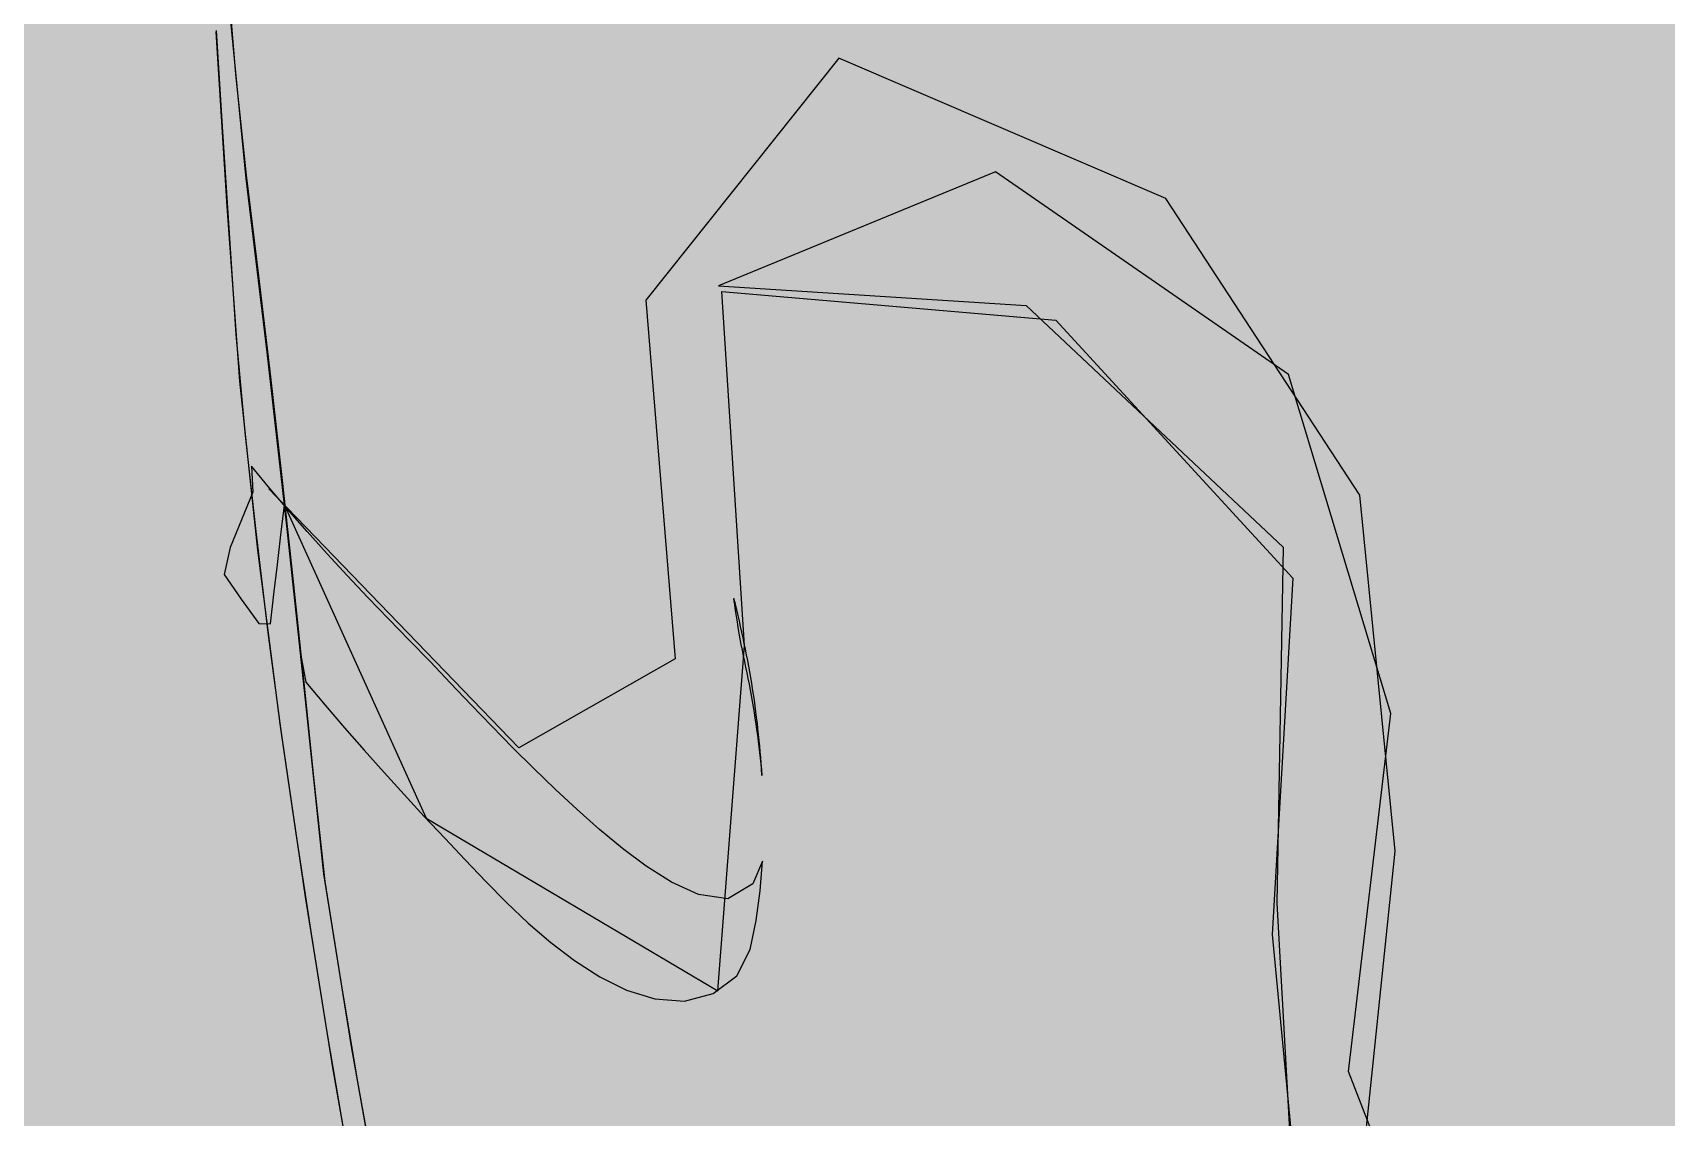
# Model space of a CAD drawing. Extents: x 0 to 1501, y 0 to 1722.
# Drawn here: x 83.696 to 88.207, y 1686.492 to 1689.489 of the extents above; entities that cross this region are included whole.
import ezdxf

# ---------------------------------------------------------------- set-up
doc = ezdxf.new("R2010")
doc.units = 0

msp = doc.modelspace()

# ---------------------------------------------------------------- hatches: boundary and pattern name
at = {"true_color": 0xf8f9fa}
msp.add_hatch(color=256, dxfattribs=at).paths.add_polyline_path([(0, 1722), (1280, 1722), (1280, 1002), (0, 1002)], flags=0)
at = {"true_color": 0xffffff}
for points in [[(0, 1722), (1280, 1722), (1280, 1656), (0, 1656)], [(84.3915, 1688.183), (84.4004, 1688.1011), (84.4094, 1688.0192), (84.4183, 1687.9374), (84.4273, 1687.8555), (84.4362, 1687.7736), (84.4509, 1687.6942), (84.5039, 1687.6311), (84.5576, 1687.5686), (84.6119, 1687.5066), (84.6667, 1687.4452), (84.722, 1687.3842), (84.7778, 1687.3236), (84.834, 1687.2633), (84.8906, 1687.2034), (84.9475, 1687.1439), (85.0051, 1687.0851), (85.0649, 1687.0285), (85.1274, 1686.9747), (85.1929, 1686.9249), (85.2622, 1686.8804), (85.3359, 1686.8437), (85.4144, 1686.819), (85.4962, 1686.8131), (85.5754, 1686.8339), (85.6409, 1686.883), (85.6774, 1686.9554), (85.6941, 1687.0361), (85.7051, 1687.1177), (85.7116, 1687.1998), (85.6845, 1687.1367), (85.6158, 1687.0959), (85.5349, 1687.1073), (85.4602, 1687.1416), (85.3906, 1687.1857), (85.3247, 1687.2351), (85.2613, 1687.2877), (85.1998, 1687.3424), (85.1394, 1687.3985), (85.0802, 1687.4557), (85.0217, 1687.5137), (84.964, 1687.5725), (84.9069, 1687.6318), (84.8504, 1687.6917), (84.7941, 1687.7519), (84.7361, 1687.8104), (84.6786, 1687.8693), (84.6215, 1687.9287), (84.565, 1687.9887), (84.5092, 1688.0492), (84.4541, 1688.1105), (84.3998, 1688.1724), (84.3467, 1688.2354), (84.3009, 1688.2914), (84.3039, 1688.2191), (84.273, 1688.1427), (84.2421, 1688.0664), (84.2254, 1687.9914), (84.2719, 1687.9234), (84.3206, 1687.8569), (84.3528, 1687.8558), (84.3625, 1687.9376), (84.3722, 1688.0194), (84.3819, 1688.1012), (84.3915, 1688.183)], [(85.6405, 1687.8945), (85.6367, 1687.91), (85.6325, 1687.9254), (85.6317, 1687.9241), (85.634, 1687.9083), (85.6364, 1687.8926), (85.6389, 1687.8768), (85.6414, 1687.8611), (85.6439, 1687.8453), (85.6465, 1687.8296), (85.649, 1687.8139), (85.6516, 1687.7982), (85.6551, 1687.7826), (85.6585, 1687.767), (85.6619, 1687.7515), (85.6651, 1687.7359), (85.6683, 1687.7203), (85.6714, 1687.7046), (85.6744, 1687.689), (85.6774, 1687.6733), (85.6802, 1687.6576), (85.683, 1687.642), (85.6857, 1687.6262), (85.6883, 1687.6105), (85.6908, 1687.5948), (85.6932, 1687.579), (85.6955, 1687.5633), (85.6977, 1687.5475), (85.6999, 1687.5317), (85.7018, 1687.5159), (85.7037, 1687.5001), (85.7055, 1687.4842), (85.7071, 1687.4684), (85.7086, 1687.4525), (85.7099, 1687.4366), (85.71, 1687.4383), (85.709, 1687.4542), (85.7079, 1687.4701), (85.7068, 1687.486), (85.7055, 1687.5019), (85.7041, 1687.5177), (85.7026, 1687.5336), (85.701, 1687.5494), (85.6992, 1687.5653), (85.6974, 1687.5811), (85.6955, 1687.5969), (85.6935, 1687.6127), (85.6913, 1687.6285), (85.6891, 1687.6443), (85.6867, 1687.6601), (85.6843, 1687.6758), (85.6818, 1687.6916), (85.6792, 1687.7073), (85.6764, 1687.723), (85.6736, 1687.7387), (85.6707, 1687.7543), (85.6677, 1687.77), (85.6646, 1687.7856), (85.6614, 1687.8012), (85.6581, 1687.8168), (85.6547, 1687.8324), (85.6513, 1687.8479), (85.6477, 1687.8635), (85.6441, 1687.879), (85.6405, 1687.8945)]]:
    msp.add_hatch(color=256, dxfattribs=at).paths.add_polyline_path(points, flags=0)
at = {"true_color": 0x555555}
msp.add_hatch(color=256, dxfattribs=at).paths.add_polyline_path([(84.3915, 1688.183), (84.7829, 1687.3186), (85.5887, 1686.8413), (85.6623, 1687.7954), (85.5996, 1688.7738), (86.5219, 1688.6942), (87.176, 1687.9816), (87.1191, 1686.9967), (87.2125, 1686.0129), (87.8348, 1685.2484), (88.7016, 1684.7654), (89.6517, 1684.4721), (90.6414, 1684.3745), (91.5881, 1684.501), (92.2042, 1684.467), (93.1942, 1684.5739), (94.1841, 1684.6823), (95.1744, 1684.7866), (96.169, 1684.8136), (97.1156, 1684.5512), (97.4007, 1683.7826), (96.8531, 1683.0008), (97.2376, 1682.1145), (98.1249, 1681.6881), (99.1131, 1681.7145), (100.0872, 1681.9208), (101.0523, 1682.1658), (101.9329, 1682.6124), (102.1207, 1683.5049), (101.4563, 1684.2383), (101.3467, 1684.7734), (102.2772, 1685.1255), (103.2186, 1685.4497), (104.1789, 1685.7122), (105.1519, 1685.9236), (106.1299, 1686.1112), (107.1166, 1686.2447), (108.1069, 1686.3492), (108.8598, 1686.545), (109.7907, 1686.4534), (110.784, 1686.5216), (111.7714, 1686.6491), (112.7483, 1686.8417), (113.7073, 1687.1056), (114.6174, 1687.5085), (115.4861, 1687.9944), (116.1639, 1688.6965), (116.0449, 1689.6367), (115.2571, 1690.2309), (114.9364, 1690.9545), (115.6553, 1691.6348), (116.5548, 1692.0562), (117.5053, 1692.3517), (118.4841, 1692.5306), (119.2397, 1692.1226), (118.8625, 1691.207), (118.8823, 1690.3076), (119.8542, 1690.3093), (120.8103, 1690.5869), (121.7475, 1690.923), (122.6618, 1691.3173), (123.565, 1691.7366), (124.4433, 1692.1817), (125.0795, 1692.505), (125.9305, 1693.0217), (126.7375, 1693.6043), (127.4954, 1694.2501), (128.2441, 1694.9067), (128.9894, 1695.5671), (129.8177, 1695.558), (130.0672, 1694.5977), (130.2367, 1693.6176), (131.0113, 1693.2392), (131.7684, 1693.8492), (131.97, 1694.8114), (131.7958, 1695.7882), (131.3365, 1696.668), (131.8664, 1697.4458), (132.7189, 1697.8334), (132.9592, 1698.0264), (132.3315, 1698.1438), (131.4434, 1697.7365), (131.0758, 1696.8486), (131.4561, 1695.9409), (131.734, 1694.9933), (131.4379, 1694.0724), (130.5448, 1693.724), (130.358, 1694.6753), (130.0911, 1695.6317), (129.431, 1696.3016), (128.5645, 1695.8463), (127.8076, 1695.1996), (127.0569, 1694.5454), (126.2758, 1693.928), (125.4532, 1693.3672), (124.6503, 1692.8109), (123.9868, 1692.5805), (123.09, 1692.1477), (122.1859, 1691.7303), (121.2719, 1691.3351), (120.3431, 1690.9763), (119.3958, 1690.6721), (119.4943, 1691.275), (119.7199, 1692.2375), (119.143, 1692.9837), (118.1647, 1693.0561), (117.1918, 1692.8471), (116.2464, 1692.5353), (115.3517, 1692.1041), (114.611, 1691.4446), (114.2907, 1690.5337), (114.9236, 1689.8089), (115.6826, 1689.2014), (115.1645, 1688.4523), (114.2849, 1687.9858), (113.3756, 1687.5825), (112.4183, 1687.3107), (111.435, 1687.1571), (110.4425, 1687.0768), (109.4492, 1687.0063), (108.593, 1686.8164), (107.6425, 1686.8665), (106.6528, 1686.757), (105.6711, 1686.5905), (104.695, 1686.3938), (103.7256, 1686.1661), (102.766, 1685.9004), (101.8202, 1685.5893), (100.9037, 1685.202), (100.6606, 1684.3818), (101.3666, 1683.6857), (101.4894, 1682.9431), (100.5666, 1682.5751), (99.5984, 1682.3439), (98.6135, 1682.2024), (97.6433, 1682.3503), (97.4943, 1683.1748), (98.0093, 1683.9639), (97.513, 1684.7962), (96.6472, 1685.2747), (95.6625, 1685.3699), (94.669, 1685.3026), (93.6777, 1685.2088), (92.6881, 1685.0979), (91.8491, 1684.7805), (90.9268, 1684.8942), (89.9344, 1684.9544), (88.9628, 1685.1695), (88.0469, 1685.553), (87.3565, 1686.2431), (87.4587, 1687.2272), (87.3613, 1688.2109), (86.8257, 1689.0306), (85.9226, 1689.4182), (85.3896, 1688.7499), (85.4708, 1687.7584), (85.039, 1687.5126), (84.348, 1688.2288), (84.3915, 1688.183)], flags=0)
at = {"true_color": 0xededee}
msp.add_hatch(color=256, dxfattribs=at).paths.add_polyline_path([(132.6735, 1697.975), (132.8172, 1698.0106), (131.8551, 1697.7417), (131.1124, 1697.101), (131.3399, 1696.167), (131.7338, 1695.256), (131.6755, 1694.2666), (131.0197, 1693.5415), (130.2305, 1693.786), (130.0605, 1694.7701), (129.7705, 1695.7214), (128.926, 1695.8535), (128.1527, 1695.2222), (127.4114, 1694.5523), (126.6354, 1693.9233), (125.8236, 1693.3411), (124.9818, 1692.8031), (124.1105, 1692.3145), (123.2131, 1691.8753), (122.2984, 1691.4736), (121.3707, 1691.1027), (120.4329, 1690.7581), (119.479, 1690.4623), (118.9163, 1690.877), (119.3546, 1691.7734), (119.135, 1692.6696), (118.159, 1692.7654), (117.1831, 1692.5539), (116.233, 1692.2464), (115.353, 1691.7784), (114.6473, 1691.078), (114.786, 1690.2192), (115.6188, 1689.669), (115.8934, 1688.793), (115.153, 1688.1525), (114.2651, 1687.695), (113.3395, 1687.3199), (112.378, 1687.0508), (111.3902, 1686.9028), (110.3954, 1686.811), (109.3983, 1686.7475), (108.4003, 1686.7024), (107.4062, 1686.6028), (106.4158, 1686.4712), (105.43, 1686.3089), (104.4523, 1686.1037), (103.4855, 1685.852), (102.5347, 1685.5454), (101.5938, 1685.2095), (100.7824, 1684.7114), (101.4514, 1683.9948), (102.0164, 1683.2085), (101.3028, 1682.5802), (100.3566, 1682.2623), (99.3776, 1682.0653), (98.3831, 1681.9795), (97.4648, 1682.3107), (97.2028, 1683.2098), (97.8458, 1683.9422), (97.3342, 1684.7524), (96.4095, 1685.1033), (95.4125, 1685.1178), (94.4167, 1685.0372), (93.422, 1684.9428), (92.4288, 1684.8344), (91.4363, 1684.7195), (90.4383, 1684.7006), (89.4529, 1684.8557), (88.5059, 1685.1704), (87.6773, 1685.7204), (87.3295, 1686.6184), (87.4465, 1687.6079), (87.1644, 1688.5445), (86.3546, 1689.1049), (85.5904, 1688.7893), (86.4401, 1688.735), (87.1496, 1688.0677), (87.1321, 1687.0834), (87.187, 1686.0922), (87.7766, 1685.3014), (88.6344, 1684.7974), (89.5836, 1684.4899), (90.575, 1684.38), (91.5431, 1684.461), (92.1463, 1684.4637), (93.1396, 1684.5715), (94.1328, 1684.68), (95.1263, 1684.7855), (96.1241, 1684.819), (97.0811, 1684.5784), (97.4357, 1683.8079), (96.8578, 1683.0402), (97.2163, 1682.1403), (98.0987, 1681.6978), (99.09, 1681.7138), (100.0676, 1681.9196), (101.0362, 1682.1648), (101.9238, 1682.6055), (102.1293, 1683.4976), (101.4667, 1684.2368), (101.3445, 1684.7755), (102.278, 1685.1292), (103.2225, 1685.4545), (104.1861, 1685.7176), (105.1624, 1685.9295), (106.1437, 1686.1174), (107.1339, 1686.2507), (108.1275, 1686.355), (108.8755, 1686.5357), (109.8167, 1686.458), (110.8133, 1686.5278), (111.8038, 1686.6576), (112.7836, 1686.8523), (113.7443, 1687.122), (114.6557, 1687.5304), (115.5246, 1688.0226), (116.1812, 1688.7453), (116.0154, 1689.6808), (115.2122, 1690.2623), (114.9714, 1691.0048), (115.7082, 1691.6712), (116.6166, 1692.0818), (117.5723, 1692.3715), (118.5561, 1692.5413), (119.2331, 1692.0535), (118.833, 1691.141), (118.9571, 1690.2765), (119.938, 1690.3333), (120.8956, 1690.6177), (121.834, 1690.9604), (122.7496, 1691.3601), (123.6553, 1691.7819), (124.4571, 1692.2858), (125.1718, 1692.5599), (126.0223, 1693.0841), (126.8255, 1693.6774), (127.5841, 1694.3277), (128.3343, 1694.9877), (129.0871, 1695.6442), (129.8717, 1695.4494), (130.089, 1694.4761), (130.2852, 1693.4998), (131.1367, 1693.2926), (131.8307, 1693.9743), (131.9665, 1694.9534), (131.7496, 1695.9249), (131.3296, 1696.8122), (132.0028, 1697.5162), (132.6735, 1697.975)], flags=0)
at = {"true_color": 0x232323}
for points in [[(86.1795, 1681.28), (86.159, 1681.439), (86.417, 1681.293), (86.33, 1681.7675), (86.1899, 1682.2301), (86.0301, 1682.6863), (85.8594, 1683.1385), (85.6781, 1683.5866), (85.4748, 1684.0251), (85.2446, 1684.1658), (85.115, 1684.3335), (84.9751, 1684.7962), (84.856, 1685.2647), (84.7533, 1685.737), (84.661, 1686.2115), (84.5765, 1686.6875), (84.5001, 1687.1648), (84.4493, 1687.6455), (84.3983, 1688.1262), (84.3437, 1688.6065), (84.2857, 1689.0864), (84.239, 1689.5676), (84.2079, 1690.0499), (84.1911, 1690.533), (84.193, 1691.0164), (84.1425, 1691.4892), (84.011, 1691.2712), (84.0021, 1691.0408), (84.0871, 1690.7856), (84.1407, 1690.9396), (84.1501, 1690.4564), (84.1738, 1689.9736), (84.2018, 1689.491), (84.2325, 1689.0085), (84.2674, 1688.5264), (84.3169, 1688.0587), (84.3784, 1687.5793), (84.4484, 1687.101), (84.5254, 1686.6237), (84.6085, 1686.1475), (84.6988, 1685.6726), (84.8074, 1685.2016), (84.9329, 1684.7348), (85.0778, 1684.2737), (85.2474, 1683.8211), (85.4243, 1683.6937), (85.613, 1683.4947), (85.8053, 1683.0515), (85.9563, 1682.5923), (86.0942, 1682.129), (86.1913, 1681.6596), (85.8975, 1682.0104), (86.0272, 1681.5703), (86.2088, 1681.1224), (86.4, 1680.6784), (86.5973, 1680.2371), (86.8182, 1679.8076), (87.0561, 1679.3868), (87.2939, 1678.9659), (87.2237, 1679.103), (87.0024, 1679.5327), (86.7877, 1679.9658), (86.5783, 1680.4015), (86.374, 1680.8396), (86.1795, 1681.28)], [(83.999, 1691.393), (84.0451, 1691.1229), (84.1677, 1691.2028), (84.1954, 1691.0553), (84.1897, 1690.7749), (84.1929, 1690.4944), (84.2016, 1690.214), (84.2151, 1689.9338), (84.2334, 1689.6538), (84.2568, 1689.3743), (84.286, 1689.0953), (84.3199, 1688.8168), (84.3529, 1688.5382), (84.3846, 1688.2595), (84.4149, 1687.9806), (84.4442, 1687.7016), (84.4724, 1687.4225), (84.5035, 1687.1438), (84.547, 1686.8666), (84.5936, 1686.59), (84.6426, 1686.3138), (84.6941, 1686.038), (84.7486, 1685.7628), (84.8063, 1685.4883), (84.8683, 1685.2147), (84.9359, 1684.9424), (85.0115, 1684.6723), (85.0931, 1684.4039), (85.1823, 1684.138), (85.3255, 1683.9033), (85.4601, 1684.0199), (85.4417, 1683.8148), (85.4253, 1683.5736), (85.2826, 1683.7419), (85.1771, 1684.0018), (85.0821, 1684.2657), (84.9954, 1684.5325), (84.9158, 1684.8015), (84.8424, 1685.0722), (84.7749, 1685.3445), (84.7128, 1685.6181), (84.6577, 1685.8931), (84.6067, 1686.169), (84.5578, 1686.4452), (84.5109, 1686.7218), (84.4661, 1686.9987), (84.4237, 1687.276), (84.3838, 1687.5537), (84.3468, 1687.8318), (84.3131, 1688.1103), (84.2838, 1688.3759), (84.2587, 1688.6553), (84.2397, 1688.9352), (84.2214, 1689.2151), (84.2039, 1689.4951), (84.1873, 1689.7751), (84.1717, 1690.0552), (84.1577, 1690.3354), (84.1463, 1690.6157), (84.142, 1690.8962), (84.1166, 1691.026), (84.0869, 1690.7472), (84.0209, 1690.8645), (84.01, 1691.1127), (83.999, 1691.393)]]:
    msp.add_hatch(color=256, dxfattribs=at).paths.add_polyline_path(points, flags=0)

# ---------------------------------------------------------------- linework, layer by layer
for points in [[(84.2334, 1689.6538), (84.2568, 1689.3743), (84.286, 1689.0953), (84.3199, 1688.8168), (84.3529, 1688.5382), (84.3846, 1688.2595), (84.4149, 1687.9806), (84.4442, 1687.7016), (84.4724, 1687.4225), (84.5035, 1687.1438), (84.547, 1686.8666), (84.5936, 1686.59), (84.6426, 1686.3138)], [(85.8594, 1683.1385), (85.6781, 1683.5866), (85.4748, 1684.0251), (85.2446, 1684.1658), (85.115, 1684.3335), (84.9751, 1684.7962), (84.856, 1685.2647), (84.7533, 1685.737), (84.661, 1686.2115), (84.5765, 1686.6875), (84.5001, 1687.1648), (84.4493, 1687.6455), (84.3983, 1688.1262), (84.3437, 1688.6065), (84.2857, 1689.0864), (84.239, 1689.5676)], [(84.5578, 1686.4452), (84.5109, 1686.7218), (84.4661, 1686.9987), (84.4237, 1687.276), (84.3838, 1687.5537), (84.3468, 1687.8318), (84.3131, 1688.1103), (84.2838, 1688.3759), (84.2587, 1688.6553), (84.2397, 1688.9352), (84.2214, 1689.2151), (84.2039, 1689.4951)], [(84.2018, 1689.491), (84.2325, 1689.0085), (84.2674, 1688.5264), (84.3169, 1688.0587), (84.3784, 1687.5793), (84.4484, 1687.101), (84.5254, 1686.6237), (84.6085, 1686.1475), (84.6988, 1685.6726), (84.8074, 1685.2016), (84.9329, 1684.7348), (85.0778, 1684.2737), (85.2474, 1683.8211), (85.4243, 1683.6937), (85.613, 1683.4947), (85.8053, 1683.0515)]]:
    msp.add_lwpolyline(points, dxfattribs=at)
at = {"true_color": 0x555555}
msp.add_lwpolyline([(88.9628, 1685.1695), (88.0469, 1685.553), (87.3565, 1686.2431), (87.4587, 1687.2272), (87.3613, 1688.2109), (86.8257, 1689.0306), (85.9226, 1689.4182), (85.3896, 1688.7499), (85.4708, 1687.7584), (85.039, 1687.5126), (84.348, 1688.2288), (84.3915, 1688.183), (84.3915, 1688.183), (84.7829, 1687.3186), (85.5887, 1686.8413), (85.6623, 1687.7954), (85.5996, 1688.7738), (86.5219, 1688.6942), (87.176, 1687.9816), (87.1191, 1686.9967), (87.2125, 1686.0129), (87.8348, 1685.2484), (88.7016, 1684.7654)], dxfattribs=at)
at = {"true_color": 0xededee}
msp.add_lwpolyline([(93.422, 1684.9428), (92.4288, 1684.8344), (91.4363, 1684.7195), (90.4383, 1684.7006), (89.4529, 1684.8557), (88.5059, 1685.1704), (87.6773, 1685.7204), (87.3295, 1686.6184), (87.4465, 1687.6079), (87.1644, 1688.5445), (86.3546, 1689.1049), (85.5904, 1688.7893), (86.4401, 1688.735), (87.1496, 1688.0677), (87.1321, 1687.0834), (87.187, 1686.0922), (87.7766, 1685.3014), (88.6344, 1684.7974), (89.5836, 1684.4899), (90.575, 1684.38), (91.5431, 1684.461), (92.1463, 1684.4637), (93.1396, 1684.5715)], dxfattribs=at)
at = {"true_color": 0xffffff}
for points in [[(84.3915, 1688.183), (84.4004, 1688.1011), (84.4094, 1688.0192), (84.4183, 1687.9374), (84.4273, 1687.8555), (84.4362, 1687.7736), (84.4509, 1687.6942), (84.5039, 1687.6311), (84.5576, 1687.5686), (84.6119, 1687.5066), (84.6667, 1687.4452), (84.722, 1687.3842), (84.7778, 1687.3236), (84.834, 1687.2633), (84.8906, 1687.2034), (84.9475, 1687.1439), (85.0051, 1687.0851), (85.0649, 1687.0285), (85.1274, 1686.9747), (85.1929, 1686.9249), (85.2622, 1686.8804), (85.3359, 1686.8437), (85.4144, 1686.819), (85.4962, 1686.8131), (85.5754, 1686.8339), (85.6409, 1686.883), (85.6774, 1686.9554), (85.6941, 1687.0361), (85.7051, 1687.1177), (85.7116, 1687.1998), (85.6845, 1687.1367), (85.6158, 1687.0959), (85.5349, 1687.1073), (85.4602, 1687.1416), (85.3906, 1687.1857), (85.3247, 1687.2351), (85.2613, 1687.2877), (85.1998, 1687.3424), (85.1394, 1687.3985), (85.0802, 1687.4557), (85.0217, 1687.5137), (84.964, 1687.5725), (84.9069, 1687.6318), (84.8504, 1687.6917), (84.7941, 1687.7519), (84.7361, 1687.8104), (84.6786, 1687.8693), (84.6215, 1687.9287), (84.565, 1687.9887), (84.5092, 1688.0492), (84.4541, 1688.1105), (84.3998, 1688.1724), (84.3467, 1688.2354), (84.3009, 1688.2914), (84.3039, 1688.2191), (84.273, 1688.1427), (84.2421, 1688.0664), (84.2254, 1687.9914), (84.2719, 1687.9234), (84.3206, 1687.8569), (84.3528, 1687.8558), (84.3625, 1687.9376), (84.3722, 1688.0194), (84.3819, 1688.1012), (84.3915, 1688.183)], [(85.6405, 1687.8945), (85.6367, 1687.91), (85.6325, 1687.9254), (85.6317, 1687.9241), (85.634, 1687.9083), (85.6364, 1687.8926), (85.6389, 1687.8768), (85.6414, 1687.8611), (85.6439, 1687.8453), (85.6465, 1687.8296), (85.649, 1687.8139), (85.6516, 1687.7982), (85.6551, 1687.7826), (85.6585, 1687.767), (85.6619, 1687.7515), (85.6651, 1687.7359), (85.6683, 1687.7203), (85.6714, 1687.7046), (85.6744, 1687.689), (85.6774, 1687.6733), (85.6802, 1687.6576), (85.683, 1687.642), (85.6857, 1687.6262), (85.6883, 1687.6105), (85.6908, 1687.5948), (85.6932, 1687.579), (85.6955, 1687.5633), (85.6977, 1687.5475), (85.6999, 1687.5317), (85.7018, 1687.5159), (85.7037, 1687.5001), (85.7055, 1687.4842), (85.7071, 1687.4684), (85.7086, 1687.4525), (85.7099, 1687.4366), (85.71, 1687.4383), (85.709, 1687.4542), (85.7079, 1687.4701), (85.7068, 1687.486), (85.7055, 1687.5019), (85.7041, 1687.5177), (85.7026, 1687.5336), (85.701, 1687.5494), (85.6992, 1687.5653), (85.6974, 1687.5811), (85.6955, 1687.5969), (85.6935, 1687.6127), (85.6913, 1687.6285), (85.6891, 1687.6443), (85.6867, 1687.6601), (85.6843, 1687.6758), (85.6818, 1687.6916), (85.6792, 1687.7073), (85.6764, 1687.723), (85.6736, 1687.7387), (85.6707, 1687.7543), (85.6677, 1687.77), (85.6646, 1687.7856), (85.6614, 1687.8012), (85.6581, 1687.8168), (85.6547, 1687.8324), (85.6513, 1687.8479), (85.6477, 1687.8635), (85.6441, 1687.879), (85.6405, 1687.8945)]]:
    msp.add_lwpolyline(points, close=True, dxfattribs=at)

doc.saveas('drawing.dxf')
